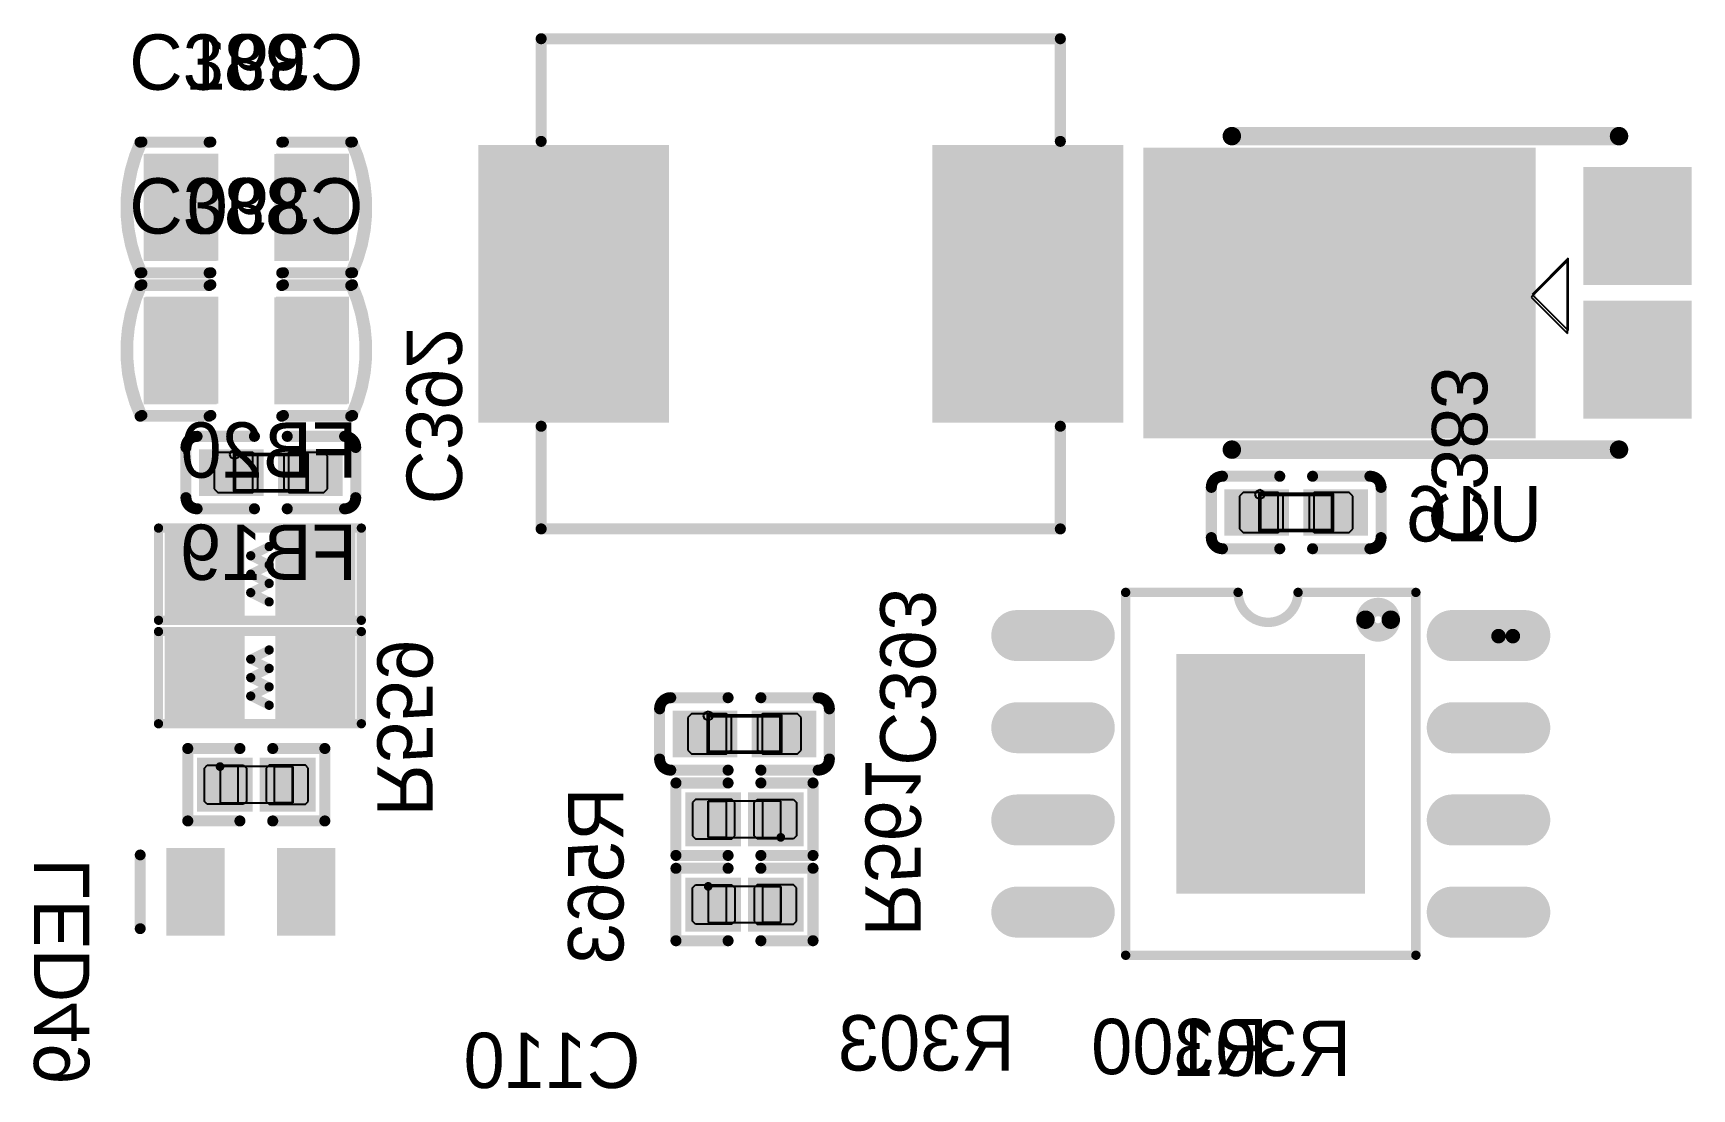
# Model space of a CAD drawing. Header units: millimetres. Extents: x 892 to 1144, y 1011 to 1123.
# Drawn here: x 1006.88 to 1029.73, y 1064.01 to 1078.55 of the extents above; entities that cross this region are included whole.
import ezdxf

# ---------------------------------------------------------------- set-up
doc = ezdxf.new("R2010")
doc.units = ezdxf.units.MM
for name, color, linetype in [('BottomLayer', 5, 'Continuous'), ('BottomOverlay', 54, 'Continuous'), ('BottomPaste', 16, 'Continuous'), ('BottomSolder', 6, 'Continuous'), ('Mechanical15', 56, 'Continuous'), ('Mechanical4', 56, 'Continuous'), ('Mechanical5', 56, 'Continuous'), ('Mechanical6', 56, 'Continuous'), ('TopLayer', 1, 'Continuous'), ('TopOverlay', 2, 'Continuous'), ('TopPaste', 8, 'Continuous'), ('TopSolder', 216, 'Continuous')]:
    doc.layers.add(name, color=color, linetype=linetype)

msp = doc.modelspace()

# ---------------------------------------------------------------- linework, layer by layer
at = {"layer": 'BottomLayer', "const_width": 0.599}
for points in [[(1021.426, 1070.255), (1020.425, 1070.255)], [(1027.425, 1070.255), (1026.424, 1070.255)], [(1021.426, 1068.985), (1020.425, 1068.985)], [(1027.425, 1068.985), (1026.424, 1068.985)], [(1021.426, 1067.715), (1020.425, 1067.715)], [(1027.425, 1067.715), (1026.424, 1067.715)], [(1021.426, 1066.445), (1020.425, 1066.445)], [(1027.425, 1066.445), (1026.424, 1066.445)]]:
    msp.add_lwpolyline(points, dxfattribs=at)
at = {"layer": 'BottomLayer', "const_width": 0.3}
for points in [[(1020.275, 1070.255, 1), (1020.575, 1070.255, 1)], [(1021.276, 1070.255, 1), (1021.575, 1070.255, 1)], [(1026.274, 1070.255, 1), (1026.574, 1070.255, 1)], [(1027.275, 1070.255, 1), (1027.575, 1070.255, 1)], [(1020.275, 1068.985, 1), (1020.575, 1068.985, 1)], [(1021.276, 1068.985, 1), (1021.575, 1068.985, 1)], [(1026.274, 1068.985, 1), (1026.574, 1068.985, 1)], [(1027.275, 1068.985, 1), (1027.575, 1068.985, 1)], [(1020.275, 1067.715, 1), (1020.575, 1067.715, 1)], [(1021.276, 1067.715, 1), (1021.575, 1067.715, 1)], [(1026.274, 1067.715, 1), (1026.574, 1067.715, 1)], [(1027.275, 1067.715, 1), (1027.575, 1067.715, 1)], [(1020.275, 1066.445, 1), (1020.575, 1066.445, 1)], [(1021.276, 1066.445, 1), (1021.575, 1066.445, 1)], [(1026.274, 1066.445, 1), (1026.574, 1066.445, 1)], [(1027.275, 1066.445, 1), (1027.575, 1066.445, 1)]]:
    msp.add_lwpolyline(points, format="xyb", close=True, dxfattribs=at)
at = {"layer": 'BottomLayer'}
for points in [[(1013.11, 1073.29), (1015.534, 1073.29), (1013.11, 1076.91), (1015.534, 1076.91)], [(1019.366, 1073.29), (1021.79, 1073.29), (1019.366, 1076.91), (1021.79, 1076.91)], [(1008.525, 1075.519), (1009.325, 1075.519), (1008.525, 1076.789), (1009.325, 1076.789)], [(1010.325, 1075.519), (1011.125, 1075.519), (1010.325, 1076.789), (1011.125, 1076.789)], [(1022.271, 1073.075), (1027.471, 1073.075), (1022.271, 1076.875), (1027.471, 1076.875)], [(1028.333, 1075.184), (1029.624, 1075.184), (1028.333, 1076.606), (1029.624, 1076.606)], [(1008.525, 1073.553), (1009.325, 1073.553), (1008.525, 1074.823), (1009.325, 1074.823)], [(1010.325, 1073.553), (1011.125, 1073.553), (1010.325, 1074.823), (1011.125, 1074.823)], [(1028.333, 1073.344), (1029.624, 1073.344), (1028.333, 1074.766), (1029.624, 1074.766)], [(1009.21, 1072.23), (1010, 1072.23), (1009.21, 1072.77), (1010, 1072.77)], [(1010.3, 1072.23), (1011.09, 1072.23), (1010.3, 1072.77), (1011.09, 1072.77)], [(1023.335, 1071.68), (1024.125, 1071.68), (1023.335, 1072.22), (1024.125, 1072.22)], [(1024.425, 1071.68), (1025.215, 1071.68), (1024.425, 1072.22), (1025.215, 1072.22)], [(1009.687, 1070.592), (1009.687, 1071.608), (1008.788, 1070.592), (1008.788, 1071.608)], [(1011.211, 1070.592), (1011.211, 1071.608), (1010.312, 1070.592), (1010.312, 1071.608)], [(1009.687, 1069.167), (1009.687, 1070.183), (1008.788, 1069.167), (1008.788, 1070.183)], [(1011.211, 1069.167), (1011.211, 1070.183), (1010.312, 1069.167), (1010.312, 1070.183)], [(1022.675, 1069.95), (1022.675, 1066.75), (1025.175, 1069.95), (1025.175, 1066.75)], [(1015.735, 1068.63), (1016.525, 1068.63), (1015.735, 1069.17), (1016.525, 1069.17)], [(1016.825, 1068.63), (1017.615, 1068.63), (1016.825, 1069.17), (1017.615, 1069.17)], [(1009.234, 1067.93), (1009.8, 1067.93), (1009.234, 1068.47), (1009.8, 1068.47)], [(1010.1, 1067.93), (1010.666, 1067.93), (1010.1, 1068.47), (1010.666, 1068.47)], [(1016.525, 1067.995), (1015.959, 1067.995), (1016.525, 1067.455), (1015.959, 1067.455)], [(1017.391, 1067.995), (1016.825, 1067.995), (1017.391, 1067.455), (1016.825, 1067.455)], [(1009.413, 1067.225), (1008.813, 1067.225), (1009.413, 1066.225), (1008.813, 1066.225)], [(1010.937, 1067.225), (1010.337, 1067.225), (1010.937, 1066.225), (1010.337, 1066.225)], [(1015.959, 1066.28), (1016.525, 1066.28), (1015.959, 1066.82), (1016.525, 1066.82)], [(1016.825, 1066.28), (1017.391, 1066.28), (1016.825, 1066.82), (1017.391, 1066.82)]]:
    msp.add_solid(points, dxfattribs=at)
at = {"layer": 'BottomOverlay'}
for p, q in [((1028.024, 1075.455), (1027.524, 1074.955)), ((1028.024, 1074.455), (1028.024, 1075.455)), ((1027.524, 1074.955), (1028.024, 1074.455))]:
    msp.add_line(p, q, dxfattribs=at)
for points, const_width in [([(1013.874, 1077.062), (1013.874, 1078.476)], 0.152), ([(1013.874, 1078.476), (1021.026, 1078.476)], 0.152), ([(1021.026, 1077.062), (1021.026, 1078.476)], 0.152), ([(1008.375, 1077.054), (1009.325, 1077.054)], 0.15), ([(1010.325, 1077.054), (1011.275, 1077.054)], 0.15), ([(1023.388, 1077.134), (1028.722, 1077.134)], 0.254), ([(1008.375, 1075.254), (1009.325, 1075.254)], 0.15), ([(1010.325, 1075.254), (1011.275, 1075.254)], 0.15), ([(1008.375, 1075.088), (1009.325, 1075.088)], 0.15), ([(1010.325, 1075.088), (1011.275, 1075.088)], 0.15), ([(1008.375, 1073.288), (1009.325, 1073.288)], 0.15), ([(1010.325, 1073.288), (1011.275, 1073.288)], 0.15), ([(1009.134, 1072.999), (1009.924, 1072.999)], 0.152), ([(1010.376, 1072.999), (1011.166, 1072.999)], 0.152), ([(1013.874, 1071.724), (1013.874, 1073.138)], 0.152), ([(1021.026, 1071.724), (1021.026, 1073.138)], 0.152), ([(1008.981, 1072.154), (1008.981, 1072.846)], 0.152), ([(1011.319, 1072.154), (1011.319, 1072.846)], 0.152), ([(1023.388, 1072.816), (1028.722, 1072.816)], 0.254), ([(1023.106, 1071.604), (1023.106, 1072.296)], 0.152), ([(1023.259, 1072.449), (1024.049, 1072.449)], 0.152), ([(1024.501, 1072.449), (1025.291, 1072.449)], 0.152), ([(1025.444, 1071.604), (1025.444, 1072.296)], 0.152), ([(1009.134, 1072.001), (1009.924, 1072.001)], 0.152), ([(1010.376, 1072.001), (1011.166, 1072.001)], 0.152), ([(1008.603, 1071.735), (1011.397, 1071.735)], 0.127), ([(1008.603, 1070.465), (1008.603, 1071.735)], 0.127), ([(1011.397, 1070.465), (1011.397, 1071.735)], 0.127), ([(1013.874, 1071.724), (1021.026, 1071.724)], 0.152), ([(1009.873, 1071.354), (1010.127, 1071.481)], 0.127), ([(1009.873, 1071.354), (1010.127, 1071.227)], 0.127), ([(1023.259, 1071.451), (1024.049, 1071.451)], 0.152), ([(1024.501, 1071.451), (1025.291, 1071.451)], 0.152), ([(1009.873, 1071.1), (1010.127, 1071.227)], 0.127), ([(1009.873, 1071.1), (1010.127, 1070.973)], 0.127), ([(1009.873, 1070.846), (1010.127, 1070.973)], 0.127), ([(1009.873, 1070.846), (1010.127, 1070.719)], 0.127), ([(1021.926, 1065.851), (1021.926, 1070.849)], 0.13), ([(1021.926, 1070.849), (1023.475, 1070.849)], 0.13), ([(1024.301, 1070.849), (1025.924, 1070.849)], 0.13), ([(1025.924, 1065.851), (1025.924, 1070.849)], 0.13), ([(1008.603, 1070.465), (1011.397, 1070.465)], 0.127), ([(1008.603, 1070.31), (1011.397, 1070.31)], 0.127), ([(1008.603, 1069.04), (1008.603, 1070.31)], 0.127), ([(1011.397, 1069.04), (1011.397, 1070.31)], 0.127), ([(1009.873, 1069.929), (1010.127, 1070.056)], 0.127), ([(1009.873, 1069.929), (1010.127, 1069.802)], 0.127), ([(1009.873, 1069.675), (1010.127, 1069.802)], 0.127), ([(1009.873, 1069.675), (1010.127, 1069.548)], 0.127), ([(1009.873, 1069.421), (1010.127, 1069.548)], 0.127), ([(1009.873, 1069.421), (1010.127, 1069.294)], 0.127), ([(1015.659, 1069.399), (1016.449, 1069.399)], 0.152), ([(1016.901, 1069.399), (1017.691, 1069.399)], 0.152), ([(1015.506, 1068.554), (1015.506, 1069.246)], 0.152), ([(1017.844, 1068.554), (1017.844, 1069.246)], 0.152), ([(1008.603, 1069.04), (1011.397, 1069.04)], 0.127), ([(1009.006, 1068.699), (1009.724, 1068.699)], 0.152), ([(1009.006, 1067.701), (1009.006, 1068.699)], 0.152), ([(1010.176, 1068.699), (1010.894, 1068.699)], 0.152), ([(1010.894, 1067.701), (1010.894, 1068.699)], 0.152), ([(1015.659, 1068.401), (1016.449, 1068.401)], 0.152), ([(1016.901, 1068.401), (1017.691, 1068.401)], 0.152), ([(1015.731, 1067.226), (1015.731, 1068.224)], 0.152), ([(1015.731, 1068.224), (1016.449, 1068.224)], 0.152), ([(1016.901, 1068.224), (1017.619, 1068.224)], 0.152), ([(1017.619, 1067.226), (1017.619, 1068.224)], 0.152), ([(1009.006, 1067.701), (1009.724, 1067.701)], 0.152), ([(1010.176, 1067.701), (1010.894, 1067.701)], 0.152), ([(1008.351, 1066.217), (1008.351, 1067.233)], 0.15), ([(1015.731, 1067.226), (1016.449, 1067.226)], 0.152), ([(1016.901, 1067.226), (1017.619, 1067.226)], 0.152), ([(1015.731, 1067.049), (1016.449, 1067.049)], 0.152), ([(1015.731, 1066.051), (1015.731, 1067.049)], 0.152), ([(1016.901, 1067.049), (1017.619, 1067.049)], 0.152), ([(1017.619, 1066.051), (1017.619, 1067.049)], 0.152), ([(1015.731, 1066.051), (1016.449, 1066.051)], 0.152), ([(1016.901, 1066.051), (1017.619, 1066.051)], 0.152), ([(1021.926, 1065.851), (1025.924, 1065.851)], 0.13)]:
    msp.add_lwpolyline(points, dxfattribs=dict(at, const_width=const_width))
for points, const_width in [([(1013.836, 1078.476, 1), (1013.912, 1078.476, 1)], 0.0762), ([(1013.836, 1078.476, 1), (1013.912, 1078.476, 1)], 0.0762), ([(1020.988, 1078.476, 1), (1021.064, 1078.476, 1)], 0.0762), ([(1020.988, 1078.476, 1), (1021.064, 1078.476, 1)], 0.0762), ([(1008.337, 1077.054, 1), (1008.412, 1077.054, 1)], 0.075), ([(1008.338, 1077.054, 1), (1008.413, 1077.054, 1)], 0.075), ([(1009.287, 1077.054, 1), (1009.362, 1077.054, 1)], 0.075), ([(1010.287, 1077.054, 1), (1010.362, 1077.054, 1)], 0.075), ([(1011.237, 1077.054, 1), (1011.312, 1077.054, 1)], 0.075), ([(1011.237, 1077.054, 1), (1011.312, 1077.054, 1)], 0.075), ([(1013.836, 1077.062, 1), (1013.912, 1077.062, 1)], 0.0762), ([(1020.988, 1077.062, 1), (1021.064, 1077.062, 1)], 0.0762), ([(1023.325, 1077.134, 1), (1023.452, 1077.134, 1)], 0.127), ([(1028.659, 1077.134, 1), (1028.786, 1077.134, 1)], 0.127), ([(1008.335, 1075.253, 1), (1008.41, 1075.253, 1)], 0.075), ([(1008.337, 1075.254, 1), (1008.412, 1075.254, 1)], 0.075), ([(1009.287, 1075.254, 1), (1009.362, 1075.254, 1)], 0.075), ([(1010.287, 1075.254, 1), (1010.362, 1075.254, 1)], 0.075), ([(1011.237, 1075.254, 1), (1011.312, 1075.254, 1)], 0.075), ([(1011.24, 1075.253, 1), (1011.315, 1075.253, 1)], 0.075), ([(1008.337, 1075.088, 1), (1008.412, 1075.088, 1)], 0.075), ([(1008.338, 1075.088, 1), (1008.413, 1075.088, 1)], 0.075), ([(1009.287, 1075.088, 1), (1009.362, 1075.088, 1)], 0.075), ([(1010.287, 1075.088, 1), (1010.362, 1075.088, 1)], 0.075), ([(1011.237, 1075.088, 1), (1011.312, 1075.088, 1)], 0.075), ([(1011.237, 1075.088, 1), (1011.312, 1075.088, 1)], 0.075), ([(1008.335, 1073.287, 1), (1008.41, 1073.287, 1)], 0.075), ([(1008.337, 1073.288, 1), (1008.412, 1073.288, 1)], 0.075), ([(1009.287, 1073.288, 1), (1009.362, 1073.288, 1)], 0.075), ([(1010.287, 1073.288, 1), (1010.362, 1073.288, 1)], 0.075), ([(1011.237, 1073.288, 1), (1011.312, 1073.288, 1)], 0.075), ([(1011.24, 1073.287, 1), (1011.315, 1073.287, 1)], 0.075), ([(1009.096, 1072.999, 1), (1009.172, 1072.999, 1)], 0.0762), ([(1009.096, 1072.999, 1), (1009.172, 1072.999, 1)], 0.0762), ([(1009.886, 1072.999, 1), (1009.962, 1072.999, 1)], 0.0762), ([(1010.338, 1072.999, 1), (1010.414, 1072.999, 1)], 0.0762), ([(1011.128, 1072.999, 1), (1011.204, 1072.999, 1)], 0.0762), ([(1011.128, 1072.999, 1), (1011.204, 1072.999, 1)], 0.0762), ([(1013.836, 1073.138, 1), (1013.912, 1073.138, 1)], 0.0762), ([(1020.988, 1073.138, 1), (1021.064, 1073.138, 1)], 0.0762), ([(1008.943, 1072.846, 1), (1009.019, 1072.846, 1)], 0.0762), ([(1008.943, 1072.846, 1), (1009.019, 1072.846, 1)], 0.0762), ([(1011.281, 1072.846, 1), (1011.357, 1072.846, 1)], 0.0762), ([(1011.281, 1072.846, 1), (1011.357, 1072.846, 1)], 0.0762), ([(1023.325, 1072.816, 1), (1023.452, 1072.816, 1)], 0.127), ([(1028.659, 1072.816, 1), (1028.786, 1072.816, 1)], 0.127), ([(1023.068, 1072.296, 1), (1023.144, 1072.296, 1)], 0.0762), ([(1023.068, 1072.296, 1), (1023.144, 1072.296, 1)], 0.0762), ([(1023.221, 1072.449, 1), (1023.297, 1072.449, 1)], 0.0762), ([(1023.221, 1072.449, 1), (1023.297, 1072.449, 1)], 0.0762), ([(1024.011, 1072.449, 1), (1024.087, 1072.449, 1)], 0.0762), ([(1024.463, 1072.449, 1), (1024.539, 1072.449, 1)], 0.0762), ([(1025.253, 1072.449, 1), (1025.329, 1072.449, 1)], 0.0762), ([(1025.253, 1072.449, 1), (1025.329, 1072.449, 1)], 0.0762), ([(1025.406, 1072.296, 1), (1025.482, 1072.296, 1)], 0.0762), ([(1025.406, 1072.296, 1), (1025.482, 1072.296, 1)], 0.0762), ([(1008.943, 1072.154, 1), (1009.019, 1072.154, 1)], 0.0762), ([(1008.943, 1072.154, 1), (1009.019, 1072.154, 1)], 0.0762), ([(1011.281, 1072.154, 1), (1011.357, 1072.154, 1)], 0.0762), ([(1011.281, 1072.154, 1), (1011.357, 1072.154, 1)], 0.0762), ([(1009.096, 1072.001, 1), (1009.172, 1072.001, 1)], 0.0762), ([(1009.096, 1072.001, 1), (1009.172, 1072.001, 1)], 0.0762), ([(1009.886, 1072.001, 1), (1009.962, 1072.001, 1)], 0.0762), ([(1010.338, 1072.001, 1), (1010.414, 1072.001, 1)], 0.0762), ([(1011.128, 1072.001, 1), (1011.204, 1072.001, 1)], 0.0762), ([(1011.128, 1072.001, 1), (1011.204, 1072.001, 1)], 0.0762), ([(1008.571, 1071.735, 1), (1008.635, 1071.735, 1)], 0.0635), ([(1008.571, 1071.735, 1), (1008.635, 1071.735, 1)], 0.0635), ([(1011.365, 1071.735, 1), (1011.429, 1071.735, 1)], 0.0635), ([(1011.365, 1071.735, 1), (1011.429, 1071.735, 1)], 0.0635), ([(1013.836, 1071.724, 1), (1013.912, 1071.724, 1)], 0.0762), ([(1013.836, 1071.724, 1), (1013.912, 1071.724, 1)], 0.0762), ([(1020.988, 1071.724, 1), (1021.064, 1071.724, 1)], 0.0762), ([(1020.988, 1071.724, 1), (1021.064, 1071.724, 1)], 0.0762), ([(1023.068, 1071.604, 1), (1023.144, 1071.604, 1)], 0.0762), ([(1023.068, 1071.604, 1), (1023.144, 1071.604, 1)], 0.0762), ([(1025.406, 1071.604, 1), (1025.482, 1071.604, 1)], 0.0762), ([(1025.406, 1071.604, 1), (1025.482, 1071.604, 1)], 0.0762), ([(1009.841, 1071.354, 1), (1009.905, 1071.354, 1)], 0.0635), ([(1009.841, 1071.354, 1), (1009.905, 1071.354, 1)], 0.0635), ([(1010.095, 1071.481, 1), (1010.159, 1071.481, 1)], 0.0635), ([(1023.221, 1071.451, 1), (1023.297, 1071.451, 1)], 0.0762), ([(1023.221, 1071.451, 1), (1023.297, 1071.451, 1)], 0.0762), ([(1024.011, 1071.451, 1), (1024.087, 1071.451, 1)], 0.0762), ([(1024.463, 1071.451, 1), (1024.539, 1071.451, 1)], 0.0762), ([(1025.253, 1071.451, 1), (1025.329, 1071.451, 1)], 0.0762), ([(1025.253, 1071.451, 1), (1025.329, 1071.451, 1)], 0.0762), ([(1010.095, 1071.227, 1), (1010.159, 1071.227, 1)], 0.0635), ([(1010.095, 1071.227, 1), (1010.159, 1071.227, 1)], 0.0635), ([(1009.841, 1071.1, 1), (1009.905, 1071.1, 1)], 0.0635), ([(1009.841, 1071.1, 1), (1009.905, 1071.1, 1)], 0.0635), ([(1010.095, 1070.973, 1), (1010.159, 1070.973, 1)], 0.0635), ([(1010.095, 1070.973, 1), (1010.159, 1070.973, 1)], 0.0635), ([(1009.841, 1070.846, 1), (1009.905, 1070.846, 1)], 0.0635), ([(1009.841, 1070.846, 1), (1009.905, 1070.846, 1)], 0.0635), ([(1010.095, 1070.719, 1), (1010.159, 1070.719, 1)], 0.0635), ([(1021.894, 1070.849, 1), (1021.958, 1070.849, 1)], 0.0648), ([(1021.894, 1070.849, 1), (1021.958, 1070.849, 1)], 0.0648), ([(1023.443, 1070.85, 1), (1023.507, 1070.85, 1)], 0.0648), ([(1023.443, 1070.849, 1), (1023.508, 1070.849, 1)], 0.0648), ([(1024.269, 1070.849, 1), (1024.333, 1070.849, 1)], 0.0648), ([(1024.269, 1070.849, 1), (1024.333, 1070.849, 1)], 0.0648), ([(1025.579, 1070.473, 1), (1025.228, 1070.473, 1)], 0.254), ([(1025.892, 1070.849, 1), (1025.956, 1070.849, 1)], 0.0648), ([(1025.892, 1070.849, 1), (1025.956, 1070.849, 1)], 0.0648), ([(1008.571, 1070.465, 1), (1008.635, 1070.465, 1)], 0.0635), ([(1008.571, 1070.465, 1), (1008.635, 1070.465, 1)], 0.0635), ([(1011.365, 1070.465, 1), (1011.429, 1070.465, 1)], 0.0635), ([(1011.365, 1070.465, 1), (1011.429, 1070.465, 1)], 0.0635), ([(1025.165, 1070.473, 1), (1025.292, 1070.473, 1)], 0.127), ([(1025.515, 1070.473, 1), (1025.642, 1070.473, 1)], 0.127), ([(1008.571, 1070.31, 1), (1008.635, 1070.31, 1)], 0.0635), ([(1008.571, 1070.31, 1), (1008.635, 1070.31, 1)], 0.0635), ([(1011.365, 1070.31, 1), (1011.429, 1070.31, 1)], 0.0635), ([(1011.365, 1070.31, 1), (1011.429, 1070.31, 1)], 0.0635), ([(1010.095, 1070.056, 1), (1010.159, 1070.056, 1)], 0.0635), ([(1009.841, 1069.929, 1), (1009.905, 1069.929, 1)], 0.0635), ([(1009.841, 1069.929, 1), (1009.905, 1069.929, 1)], 0.0635), ([(1010.095, 1069.802, 1), (1010.159, 1069.802, 1)], 0.0635), ([(1010.095, 1069.802, 1), (1010.159, 1069.802, 1)], 0.0635), ([(1009.841, 1069.675, 1), (1009.905, 1069.675, 1)], 0.0635), ([(1009.841, 1069.675, 1), (1009.905, 1069.675, 1)], 0.0635), ([(1010.095, 1069.548, 1), (1010.159, 1069.548, 1)], 0.0635), ([(1010.095, 1069.548, 1), (1010.159, 1069.548, 1)], 0.0635), ([(1009.841, 1069.421, 1), (1009.905, 1069.421, 1)], 0.0635), ([(1009.841, 1069.421, 1), (1009.905, 1069.421, 1)], 0.0635), ([(1010.095, 1069.294, 1), (1010.159, 1069.294, 1)], 0.0635), ([(1015.621, 1069.399, 1), (1015.697, 1069.399, 1)], 0.0762), ([(1015.621, 1069.399, 1), (1015.697, 1069.399, 1)], 0.0762), ([(1016.411, 1069.399, 1), (1016.487, 1069.399, 1)], 0.0762), ([(1016.863, 1069.399, 1), (1016.939, 1069.399, 1)], 0.0762), ([(1017.653, 1069.399, 1), (1017.729, 1069.399, 1)], 0.0762), ([(1017.653, 1069.399, 1), (1017.729, 1069.399, 1)], 0.0762), ([(1015.468, 1069.246, 1), (1015.544, 1069.246, 1)], 0.0762), ([(1015.468, 1069.246, 1), (1015.544, 1069.246, 1)], 0.0762), ([(1017.806, 1069.246, 1), (1017.882, 1069.246, 1)], 0.0762), ([(1017.806, 1069.246, 1), (1017.882, 1069.246, 1)], 0.0762), ([(1008.571, 1069.04, 1), (1008.635, 1069.04, 1)], 0.0635), ([(1008.571, 1069.04, 1), (1008.635, 1069.04, 1)], 0.0635), ([(1011.365, 1069.04, 1), (1011.429, 1069.04, 1)], 0.0635), ([(1011.365, 1069.04, 1), (1011.429, 1069.04, 1)], 0.0635), ([(1008.968, 1068.699, 1), (1009.044, 1068.699, 1)], 0.0762), ([(1008.968, 1068.699, 1), (1009.044, 1068.699, 1)], 0.0762), ([(1009.686, 1068.699, 1), (1009.762, 1068.699, 1)], 0.0762), ([(1010.138, 1068.699, 1), (1010.214, 1068.699, 1)], 0.0762), ([(1010.856, 1068.699, 1), (1010.932, 1068.699, 1)], 0.0762), ([(1010.856, 1068.699, 1), (1010.932, 1068.699, 1)], 0.0762), ([(1015.468, 1068.554, 1), (1015.544, 1068.554, 1)], 0.0762), ([(1015.468, 1068.554, 1), (1015.544, 1068.554, 1)], 0.0762), ([(1015.621, 1068.401, 1), (1015.697, 1068.401, 1)], 0.0762), ([(1015.621, 1068.401, 1), (1015.697, 1068.401, 1)], 0.0762), ([(1016.411, 1068.401, 1), (1016.487, 1068.401, 1)], 0.0762), ([(1016.863, 1068.401, 1), (1016.939, 1068.401, 1)], 0.0762), ([(1017.653, 1068.401, 1), (1017.729, 1068.401, 1)], 0.0762), ([(1017.653, 1068.401, 1), (1017.729, 1068.401, 1)], 0.0762), ([(1017.806, 1068.554, 1), (1017.882, 1068.554, 1)], 0.0762), ([(1017.806, 1068.554, 1), (1017.882, 1068.554, 1)], 0.0762), ([(1015.693, 1068.224, 1), (1015.769, 1068.224, 1)], 0.0762), ([(1015.693, 1068.224, 1), (1015.769, 1068.224, 1)], 0.0762), ([(1016.411, 1068.224, 1), (1016.487, 1068.224, 1)], 0.0762), ([(1016.863, 1068.224, 1), (1016.939, 1068.224, 1)], 0.0762), ([(1017.581, 1068.224, 1), (1017.657, 1068.224, 1)], 0.0762), ([(1017.581, 1068.224, 1), (1017.657, 1068.224, 1)], 0.0762), ([(1008.968, 1067.701, 1), (1009.044, 1067.701, 1)], 0.0762), ([(1008.968, 1067.701, 1), (1009.044, 1067.701, 1)], 0.0762), ([(1009.686, 1067.701, 1), (1009.762, 1067.701, 1)], 0.0762), ([(1010.138, 1067.701, 1), (1010.214, 1067.701, 1)], 0.0762), ([(1010.856, 1067.701, 1), (1010.932, 1067.701, 1)], 0.0762), ([(1010.856, 1067.701, 1), (1010.932, 1067.701, 1)], 0.0762), ([(1008.313, 1067.233, 1), (1008.388, 1067.233, 1)], 0.075), ([(1015.693, 1067.226, 1), (1015.769, 1067.226, 1)], 0.0762), ([(1015.693, 1067.226, 1), (1015.769, 1067.226, 1)], 0.0762), ([(1016.411, 1067.226, 1), (1016.487, 1067.226, 1)], 0.0762), ([(1016.863, 1067.226, 1), (1016.939, 1067.226, 1)], 0.0762), ([(1017.581, 1067.226, 1), (1017.657, 1067.226, 1)], 0.0762), ([(1017.581, 1067.226, 1), (1017.657, 1067.226, 1)], 0.0762), ([(1015.693, 1067.049, 1), (1015.769, 1067.049, 1)], 0.0762), ([(1015.693, 1067.049, 1), (1015.769, 1067.049, 1)], 0.0762), ([(1016.411, 1067.049, 1), (1016.487, 1067.049, 1)], 0.0762), ([(1016.863, 1067.049, 1), (1016.939, 1067.049, 1)], 0.0762), ([(1017.581, 1067.049, 1), (1017.657, 1067.049, 1)], 0.0762), ([(1017.581, 1067.049, 1), (1017.657, 1067.049, 1)], 0.0762), ([(1008.313, 1066.217, 1), (1008.388, 1066.217, 1)], 0.075), ([(1015.693, 1066.051, 1), (1015.769, 1066.051, 1)], 0.0762), ([(1015.693, 1066.051, 1), (1015.769, 1066.051, 1)], 0.0762), ([(1016.411, 1066.051, 1), (1016.487, 1066.051, 1)], 0.0762), ([(1016.863, 1066.051, 1), (1016.939, 1066.051, 1)], 0.0762), ([(1017.581, 1066.051, 1), (1017.657, 1066.051, 1)], 0.0762), ([(1017.581, 1066.051, 1), (1017.657, 1066.051, 1)], 0.0762), ([(1021.894, 1065.851, 1), (1021.958, 1065.851, 1)], 0.0648), ([(1021.894, 1065.851, 1), (1021.958, 1065.851, 1)], 0.0648), ([(1025.892, 1065.851, 1), (1025.956, 1065.851, 1)], 0.0648), ([(1025.892, 1065.851, 1), (1025.956, 1065.851, 1)], 0.0648)]:
    msp.add_lwpolyline(points, format="xyb", close=True, dxfattribs=dict(at, const_width=const_width))
for points, const_width in [([(1008.373, 1075.253, -0.21896), (1008.376, 1077.054)], 0.15), ([(1011.274, 1077.054, -0.21896), (1011.277, 1075.253)], 0.15), ([(1008.373, 1073.287, -0.21896), (1008.376, 1075.088)], 0.15), ([(1011.274, 1075.088, -0.21896), (1011.277, 1073.287)], 0.15), ([(1008.981, 1072.846, -0.414214), (1009.134, 1072.999)], 0.152), ([(1011.166, 1072.999, -0.414214), (1011.319, 1072.846)], 0.152), ([(1023.106, 1072.296, -0.414214), (1023.259, 1072.449)], 0.152), ([(1025.291, 1072.449, -0.414214), (1025.444, 1072.296)], 0.152), ([(1009.134, 1072.001, -0.414214), (1008.981, 1072.154)], 0.152), ([(1011.319, 1072.154, -0.414214), (1011.166, 1072.001)], 0.152), ([(1023.259, 1071.451, -0.414214), (1023.106, 1071.604)], 0.152), ([(1025.444, 1071.604, -0.414214), (1025.291, 1071.451)], 0.152), ([(1024.301, 1070.849, -1), (1023.475, 1070.85)], 0.13), ([(1015.506, 1069.246, -0.414214), (1015.659, 1069.399)], 0.152), ([(1017.691, 1069.399, -0.414214), (1017.844, 1069.246)], 0.152), ([(1015.659, 1068.401, -0.414214), (1015.506, 1068.554)], 0.152), ([(1017.844, 1068.554, -0.414214), (1017.691, 1068.401)], 0.152)]:
    msp.add_lwpolyline(points, format="xyb", dxfattribs=dict(at, const_width=const_width))
at = {"layer": 'BottomPaste'}
for p, q in [((1009.42, 1072.775), (1009.37, 1072.725)), ((1009.9, 1072.775), (1009.42, 1072.775)), ((1009.97, 1072.725), (1009.9, 1072.775)), ((1010.4, 1072.775), (1010.33, 1072.725)), ((1010.88, 1072.775), (1010.4, 1072.775)), ((1010.93, 1072.725), (1010.88, 1072.775)), ((1009.37, 1072.725), (1009.37, 1072.275)), ((1009.97, 1072.275), (1009.97, 1072.725)), ((1010.33, 1072.725), (1010.33, 1072.275)), ((1010.93, 1072.275), (1010.93, 1072.725)), ((1009.37, 1072.275), (1009.42, 1072.225)), ((1009.42, 1072.225), (1009.9, 1072.225)), ((1009.9, 1072.225), (1009.97, 1072.275)), ((1010.33, 1072.275), (1010.4, 1072.225)), ((1010.4, 1072.225), (1010.88, 1072.225)), ((1010.88, 1072.225), (1010.93, 1072.275)), ((1023.545, 1072.225), (1023.495, 1072.175)), ((1023.495, 1072.175), (1023.495, 1071.725)), ((1024.025, 1072.225), (1023.545, 1072.225)), ((1024.095, 1072.175), (1024.025, 1072.225)), ((1024.095, 1071.725), (1024.095, 1072.175)), ((1024.525, 1072.225), (1024.455, 1072.175)), ((1024.455, 1072.175), (1024.455, 1071.725)), ((1025.005, 1072.225), (1024.525, 1072.225)), ((1025.055, 1072.175), (1025.005, 1072.225)), ((1025.055, 1071.725), (1025.055, 1072.175)), ((1023.495, 1071.725), (1023.545, 1071.675)), ((1023.545, 1071.675), (1024.025, 1071.675)), ((1024.025, 1071.675), (1024.095, 1071.725)), ((1024.455, 1071.725), (1024.525, 1071.675)), ((1024.525, 1071.675), (1025.005, 1071.675)), ((1025.005, 1071.675), (1025.055, 1071.725)), ((1015.945, 1069.175), (1015.895, 1069.125)), ((1015.895, 1069.125), (1015.895, 1068.675)), ((1016.425, 1069.175), (1015.945, 1069.175)), ((1016.495, 1069.125), (1016.425, 1069.175)), ((1016.495, 1068.675), (1016.495, 1069.125)), ((1016.925, 1069.175), (1016.855, 1069.125)), ((1016.855, 1069.125), (1016.855, 1068.675)), ((1017.405, 1069.175), (1016.925, 1069.175)), ((1017.455, 1069.125), (1017.405, 1069.175)), ((1017.455, 1068.675), (1017.455, 1069.125)), ((1015.895, 1068.675), (1015.945, 1068.625)), ((1016.425, 1068.625), (1016.495, 1068.675)), ((1016.855, 1068.675), (1016.925, 1068.625)), ((1017.405, 1068.625), (1017.455, 1068.675)), ((1009.234, 1068.43), (1009.274, 1068.47)), ((1009.274, 1068.47), (1009.775, 1068.47)), ((1009.775, 1068.47), (1009.815, 1068.43)), ((1010.125, 1068.47), (1010.085, 1068.43)), ((1010.626, 1068.47), (1010.125, 1068.47)), ((1010.666, 1068.43), (1010.626, 1068.47)), ((1015.945, 1068.625), (1016.425, 1068.625)), ((1016.925, 1068.625), (1017.405, 1068.625)), ((1009.234, 1067.97), (1009.234, 1068.43)), ((1009.815, 1068.43), (1009.815, 1067.97)), ((1010.085, 1068.43), (1010.085, 1067.97)), ((1010.666, 1067.97), (1010.666, 1068.43)), ((1015.999, 1067.995), (1015.959, 1067.955)), ((1016.5, 1067.995), (1015.999, 1067.995)), ((1016.54, 1067.955), (1016.5, 1067.995)), ((1016.81, 1067.955), (1016.85, 1067.995)), ((1016.85, 1067.995), (1017.351, 1067.995)), ((1017.351, 1067.995), (1017.391, 1067.955)), ((1009.274, 1067.93), (1009.234, 1067.97)), ((1009.775, 1067.93), (1009.274, 1067.93)), ((1009.815, 1067.97), (1009.775, 1067.93)), ((1010.085, 1067.97), (1010.125, 1067.93)), ((1010.125, 1067.93), (1010.626, 1067.93)), ((1010.626, 1067.93), (1010.666, 1067.97)), ((1015.959, 1067.955), (1015.959, 1067.495)), ((1016.54, 1067.495), (1016.54, 1067.955)), ((1016.81, 1067.495), (1016.81, 1067.955)), ((1017.391, 1067.955), (1017.391, 1067.495)), ((1015.959, 1067.495), (1015.999, 1067.455)), ((1015.999, 1067.455), (1016.5, 1067.455)), ((1016.5, 1067.455), (1016.54, 1067.495)), ((1016.85, 1067.455), (1016.81, 1067.495)), ((1017.351, 1067.455), (1016.85, 1067.455)), ((1017.391, 1067.495), (1017.351, 1067.455)), ((1015.959, 1066.78), (1015.999, 1066.82)), ((1015.959, 1066.32), (1015.959, 1066.78)), ((1015.999, 1066.82), (1016.5, 1066.82)), ((1016.5, 1066.82), (1016.54, 1066.78)), ((1016.54, 1066.78), (1016.54, 1066.32)), ((1016.85, 1066.82), (1016.81, 1066.78)), ((1016.81, 1066.78), (1016.81, 1066.32)), ((1017.351, 1066.82), (1016.85, 1066.82)), ((1017.391, 1066.78), (1017.351, 1066.82)), ((1017.391, 1066.32), (1017.391, 1066.78)), ((1015.999, 1066.28), (1015.959, 1066.32)), ((1016.5, 1066.28), (1015.999, 1066.28)), ((1016.54, 1066.32), (1016.5, 1066.28)), ((1016.81, 1066.32), (1016.85, 1066.28)), ((1016.85, 1066.28), (1017.351, 1066.28)), ((1017.351, 1066.28), (1017.391, 1066.32))]:
    msp.add_line(p, q, dxfattribs=at)
at = {"layer": 'BottomPaste', "const_width": 0.599}
for points in [[(1021.426, 1070.255), (1020.425, 1070.255)], [(1027.425, 1070.255), (1026.424, 1070.255)], [(1021.426, 1068.985), (1020.425, 1068.985)], [(1027.425, 1068.985), (1026.424, 1068.985)], [(1021.426, 1067.715), (1020.425, 1067.715)], [(1027.425, 1067.715), (1026.424, 1067.715)], [(1021.426, 1066.445), (1020.425, 1066.445)], [(1027.425, 1066.445), (1026.424, 1066.445)]]:
    msp.add_lwpolyline(points, dxfattribs=at)
at = {"layer": 'BottomPaste', "const_width": 0.3}
for points in [[(1020.275, 1070.255, 1), (1020.575, 1070.255, 1)], [(1021.276, 1070.255, 1), (1021.575, 1070.255, 1)], [(1026.274, 1070.255, 1), (1026.574, 1070.255, 1)], [(1027.275, 1070.255, 1), (1027.575, 1070.255, 1)], [(1020.275, 1068.985, 1), (1020.575, 1068.985, 1)], [(1021.276, 1068.985, 1), (1021.575, 1068.985, 1)], [(1026.274, 1068.985, 1), (1026.574, 1068.985, 1)], [(1027.275, 1068.985, 1), (1027.575, 1068.985, 1)], [(1020.275, 1067.715, 1), (1020.575, 1067.715, 1)], [(1021.276, 1067.715, 1), (1021.575, 1067.715, 1)], [(1026.274, 1067.715, 1), (1026.574, 1067.715, 1)], [(1027.275, 1067.715, 1), (1027.575, 1067.715, 1)], [(1020.275, 1066.445, 1), (1020.575, 1066.445, 1)], [(1021.276, 1066.445, 1), (1021.575, 1066.445, 1)], [(1026.274, 1066.445, 1), (1026.574, 1066.445, 1)], [(1027.275, 1066.445, 1), (1027.575, 1066.445, 1)]]:
    msp.add_lwpolyline(points, format="xyb", close=True, dxfattribs=at)
at = {"layer": 'BottomPaste'}
for points in [[(1013.11, 1073.29), (1015.534, 1073.29), (1013.11, 1076.91), (1015.534, 1076.91)], [(1019.366, 1073.29), (1021.79, 1073.29), (1019.366, 1076.91), (1021.79, 1076.91)], [(1008.525, 1075.519), (1009.325, 1075.519), (1008.525, 1076.789), (1009.325, 1076.789)], [(1010.325, 1075.519), (1011.125, 1075.519), (1010.325, 1076.789), (1011.125, 1076.789)], [(1022.271, 1073.075), (1027.471, 1073.075), (1022.271, 1076.875), (1027.471, 1076.875)], [(1028.333, 1075.184), (1029.624, 1075.184), (1028.333, 1076.606), (1029.624, 1076.606)], [(1008.525, 1073.553), (1009.325, 1073.553), (1008.525, 1074.823), (1009.325, 1074.823)], [(1010.325, 1073.553), (1011.125, 1073.553), (1010.325, 1074.823), (1011.125, 1074.823)], [(1028.333, 1073.344), (1029.624, 1073.344), (1028.333, 1074.766), (1029.624, 1074.766)], [(1009.21, 1072.23), (1010, 1072.23), (1009.21, 1072.77), (1010, 1072.77)], [(1010.3, 1072.23), (1011.09, 1072.23), (1010.3, 1072.77), (1011.09, 1072.77)], [(1023.335, 1071.68), (1024.125, 1071.68), (1023.335, 1072.22), (1024.125, 1072.22)], [(1024.425, 1071.68), (1025.215, 1071.68), (1024.425, 1072.22), (1025.215, 1072.22)], [(1009.687, 1070.592), (1009.687, 1071.608), (1008.788, 1070.592), (1008.788, 1071.608)], [(1011.211, 1070.592), (1011.211, 1071.608), (1010.312, 1070.592), (1010.312, 1071.608)], [(1009.687, 1069.167), (1009.687, 1070.183), (1008.788, 1069.167), (1008.788, 1070.183)], [(1011.211, 1069.167), (1011.211, 1070.183), (1010.312, 1069.167), (1010.312, 1070.183)], [(1022.675, 1069.95), (1022.675, 1066.75), (1025.175, 1069.95), (1025.175, 1066.75)], [(1015.735, 1068.63), (1016.525, 1068.63), (1015.735, 1069.17), (1016.525, 1069.17)], [(1016.825, 1068.63), (1017.615, 1068.63), (1016.825, 1069.17), (1017.615, 1069.17)], [(1009.234, 1067.93), (1009.8, 1067.93), (1009.234, 1068.47), (1009.8, 1068.47)], [(1010.1, 1067.93), (1010.666, 1067.93), (1010.1, 1068.47), (1010.666, 1068.47)], [(1016.525, 1067.995), (1015.959, 1067.995), (1016.525, 1067.455), (1015.959, 1067.455)], [(1017.391, 1067.995), (1016.825, 1067.995), (1017.391, 1067.455), (1016.825, 1067.455)], [(1009.413, 1067.225), (1008.813, 1067.225), (1009.413, 1066.225), (1008.813, 1066.225)], [(1010.937, 1067.225), (1010.337, 1067.225), (1010.937, 1066.225), (1010.337, 1066.225)], [(1015.959, 1066.28), (1016.525, 1066.28), (1015.959, 1066.82), (1016.525, 1066.82)], [(1016.825, 1066.28), (1017.391, 1066.28), (1016.825, 1066.82), (1017.391, 1066.82)]]:
    msp.add_solid(points, dxfattribs=at)
at = {"layer": 'BottomSolder', "const_width": 0.701}
for points in [[(1021.426, 1070.255), (1020.425, 1070.255)], [(1027.425, 1070.255), (1026.424, 1070.255)], [(1021.426, 1068.985), (1020.425, 1068.985)], [(1027.425, 1068.985), (1026.424, 1068.985)], [(1021.426, 1067.715), (1020.425, 1067.715)], [(1027.425, 1067.715), (1026.424, 1067.715)], [(1021.426, 1066.445), (1020.425, 1066.445)], [(1027.425, 1066.445), (1026.424, 1066.445)]]:
    msp.add_lwpolyline(points, dxfattribs=at)
at = {"layer": 'BottomSolder', "const_width": 0.351}
for points in [[(1020.25, 1070.255, 1), (1020.6, 1070.255, 1)], [(1021.25, 1070.255, 1), (1021.601, 1070.255, 1)], [(1026.249, 1070.255, 1), (1026.6, 1070.255, 1)], [(1027.25, 1070.255, 1), (1027.6, 1070.255, 1)], [(1020.25, 1068.985, 1), (1020.6, 1068.985, 1)], [(1021.25, 1068.985, 1), (1021.601, 1068.985, 1)], [(1026.249, 1068.985, 1), (1026.6, 1068.985, 1)], [(1027.25, 1068.985, 1), (1027.6, 1068.985, 1)], [(1020.25, 1067.715, 1), (1020.6, 1067.715, 1)], [(1021.25, 1067.715, 1), (1021.601, 1067.715, 1)], [(1026.249, 1067.715, 1), (1026.6, 1067.715, 1)], [(1027.25, 1067.715, 1), (1027.6, 1067.715, 1)], [(1020.25, 1066.445, 1), (1020.6, 1066.445, 1)], [(1021.25, 1066.445, 1), (1021.601, 1066.445, 1)], [(1026.249, 1066.445, 1), (1026.6, 1066.445, 1)], [(1027.25, 1066.445, 1), (1027.6, 1066.445, 1)]]:
    msp.add_lwpolyline(points, format="xyb", close=True, dxfattribs=at)
at = {"layer": 'BottomSolder'}
for points in [[(1008.423, 1075.417), (1009.427, 1075.417), (1008.423, 1076.891), (1009.427, 1076.891)], [(1010.223, 1075.417), (1011.227, 1075.417), (1010.223, 1076.891), (1011.227, 1076.891)], [(1013.008, 1073.188), (1015.636, 1073.188), (1013.008, 1077.012), (1015.636, 1077.012)], [(1019.264, 1073.188), (1021.892, 1073.188), (1019.264, 1077.012), (1021.892, 1077.012)], [(1022.17, 1072.973), (1027.573, 1072.973), (1022.17, 1076.977), (1027.573, 1076.977)], [(1028.232, 1075.082), (1029.725, 1075.082), (1028.232, 1076.708), (1029.725, 1076.708)], [(1008.423, 1073.451), (1009.427, 1073.451), (1008.423, 1074.925), (1009.427, 1074.925)], [(1010.223, 1073.451), (1011.227, 1073.451), (1010.223, 1074.925), (1011.227, 1074.925)], [(1028.232, 1073.242), (1029.725, 1073.242), (1028.232, 1074.868), (1029.725, 1074.868)], [(1009.159, 1072.179), (1010.051, 1072.179), (1009.159, 1072.821), (1010.051, 1072.821)], [(1010.249, 1072.179), (1011.141, 1072.179), (1010.249, 1072.821), (1011.141, 1072.821)], [(1023.284, 1071.629), (1024.176, 1071.629), (1023.284, 1072.271), (1024.176, 1072.271)], [(1024.374, 1071.629), (1025.266, 1071.629), (1024.374, 1072.271), (1025.266, 1072.271)], [(1009.789, 1070.49), (1009.789, 1071.71), (1008.687, 1070.49), (1008.687, 1071.71)], [(1011.313, 1070.49), (1011.313, 1071.71), (1010.211, 1070.49), (1010.211, 1071.71)], [(1009.789, 1069.065), (1009.789, 1070.285), (1008.687, 1069.065), (1008.687, 1070.285)], [(1011.313, 1069.065), (1011.313, 1070.285), (1010.211, 1069.065), (1010.211, 1070.285)], [(1022.625, 1070.001), (1022.625, 1066.699), (1025.225, 1070.001), (1025.225, 1066.699)], [(1015.684, 1068.579), (1016.576, 1068.579), (1015.684, 1069.221), (1016.576, 1069.221)], [(1016.774, 1068.579), (1017.666, 1068.579), (1016.774, 1069.221), (1017.666, 1069.221)], [(1009.133, 1067.828), (1009.902, 1067.828), (1009.133, 1068.572), (1009.902, 1068.572)], [(1009.998, 1067.828), (1010.767, 1067.828), (1009.998, 1068.572), (1010.767, 1068.572)], [(1016.627, 1068.097), (1015.858, 1068.097), (1016.627, 1067.353), (1015.858, 1067.353)], [(1017.492, 1068.097), (1016.723, 1068.097), (1017.492, 1067.353), (1016.723, 1067.353)], [(1009.515, 1067.327), (1008.711, 1067.327), (1009.515, 1066.123), (1008.711, 1066.123)], [(1011.039, 1067.327), (1010.235, 1067.327), (1011.039, 1066.123), (1010.235, 1066.123)], [(1015.858, 1066.178), (1016.627, 1066.178), (1015.858, 1066.922), (1016.627, 1066.922)], [(1016.723, 1066.178), (1017.492, 1066.178), (1016.723, 1066.922), (1017.492, 1066.922)]]:
    msp.add_solid(points, dxfattribs=at)
at = {"layer": 'Mechanical15'}
for p, q in [((1009.585, 1072.75), (1009.604, 1072.796)), ((1009.604, 1072.796), (1009.65, 1072.815)), ((1009.65, 1072.815), (1009.696, 1072.796)), ((1009.696, 1072.796), (1009.715, 1072.75)), ((1009.604, 1072.704), (1009.585, 1072.75)), ((1009.65, 1072.685), (1009.604, 1072.704)), ((1009.9, 1072.75), (1009.65, 1072.75)), ((1009.65, 1072.75), (1009.65, 1072.25)), ((1009.696, 1072.704), (1009.65, 1072.685)), ((1009.715, 1072.75), (1009.696, 1072.704)), ((1009.9, 1072.25), (1009.9, 1072.75)), ((1010.4, 1072.75), (1010.65, 1072.75)), ((1010.4, 1072.25), (1010.4, 1072.75)), ((1010.65, 1072.75), (1010.65, 1072.25)), ((1009.65, 1072.25), (1009.9, 1072.25)), ((1010.65, 1072.25), (1010.4, 1072.25)), ((1023.71, 1072.2), (1023.729, 1072.246)), ((1023.729, 1072.154), (1023.71, 1072.2)), ((1023.729, 1072.246), (1023.775, 1072.265)), ((1023.775, 1072.135), (1023.729, 1072.154)), ((1023.775, 1072.265), (1023.821, 1072.246)), ((1024.025, 1072.2), (1023.775, 1072.2)), ((1023.775, 1072.2), (1023.775, 1071.7)), ((1023.821, 1072.154), (1023.775, 1072.135)), ((1023.821, 1072.246), (1023.84, 1072.2)), ((1023.84, 1072.2), (1023.821, 1072.154)), ((1024.025, 1071.7), (1024.025, 1072.2)), ((1024.525, 1072.2), (1024.775, 1072.2)), ((1024.525, 1071.7), (1024.525, 1072.2)), ((1024.775, 1072.2), (1024.775, 1071.7)), ((1023.775, 1071.7), (1024.025, 1071.7)), ((1024.775, 1071.7), (1024.525, 1071.7)), ((1016.11, 1069.15), (1016.129, 1069.196)), ((1016.129, 1069.104), (1016.11, 1069.15)), ((1016.129, 1069.196), (1016.175, 1069.215)), ((1016.175, 1069.215), (1016.221, 1069.196)), ((1016.425, 1069.15), (1016.175, 1069.15)), ((1016.175, 1069.15), (1016.175, 1068.65)), ((1016.221, 1069.196), (1016.24, 1069.15)), ((1016.24, 1069.15), (1016.221, 1069.104)), ((1016.425, 1068.65), (1016.425, 1069.15)), ((1016.925, 1069.15), (1017.175, 1069.15)), ((1016.925, 1068.65), (1016.925, 1069.15)), ((1017.175, 1069.15), (1017.175, 1068.65)), ((1016.175, 1069.085), (1016.129, 1069.104)), ((1016.221, 1069.104), (1016.175, 1069.085)), ((1016.175, 1068.65), (1016.425, 1068.65)), ((1017.175, 1068.65), (1016.925, 1068.65))]:
    msp.add_line(p, q, dxfattribs=at)
at = {"layer": 'Mechanical15', "const_width": 0.0508}
for points in [[(1009.65, 1072.75), (1010.65, 1072.75)], [(1009.65, 1072.25), (1009.65, 1072.75)], [(1010.65, 1072.25), (1010.65, 1072.75)], [(1009.65, 1072.25), (1010.65, 1072.25)], [(1023.775, 1072.2), (1024.775, 1072.2)], [(1023.775, 1071.7), (1023.775, 1072.2)], [(1024.775, 1071.7), (1024.775, 1072.2)], [(1023.775, 1071.7), (1024.775, 1071.7)], [(1016.175, 1069.15), (1017.175, 1069.15)], [(1016.175, 1068.65), (1016.175, 1069.15)], [(1017.175, 1068.65), (1017.175, 1069.15)], [(1016.175, 1068.65), (1017.175, 1068.65)]]:
    msp.add_lwpolyline(points, dxfattribs=at)
at = {"layer": 'Mechanical15', "const_width": 0.0254}
for points in [[(1009.637, 1072.75, 1), (1009.663, 1072.75, 1)], [(1009.637, 1072.75, 1), (1009.663, 1072.75, 1)], [(1010.637, 1072.75, 1), (1010.663, 1072.75, 1)], [(1010.637, 1072.75, 1), (1010.663, 1072.75, 1)], [(1009.637, 1072.25, 1), (1009.663, 1072.25, 1)], [(1009.637, 1072.25, 1), (1009.663, 1072.25, 1)], [(1010.637, 1072.25, 1), (1010.663, 1072.25, 1)], [(1010.637, 1072.25, 1), (1010.663, 1072.25, 1)], [(1023.762, 1072.2, 1), (1023.788, 1072.2, 1)], [(1023.762, 1072.2, 1), (1023.788, 1072.2, 1)], [(1024.762, 1072.2, 1), (1024.788, 1072.2, 1)], [(1024.762, 1072.2, 1), (1024.788, 1072.2, 1)], [(1023.762, 1071.7, 1), (1023.788, 1071.7, 1)], [(1023.762, 1071.7, 1), (1023.788, 1071.7, 1)], [(1024.762, 1071.7, 1), (1024.788, 1071.7, 1)], [(1024.762, 1071.7, 1), (1024.788, 1071.7, 1)], [(1016.162, 1069.15, 1), (1016.188, 1069.15, 1)], [(1016.162, 1069.15, 1), (1016.188, 1069.15, 1)], [(1017.162, 1069.15, 1), (1017.188, 1069.15, 1)], [(1017.162, 1069.15, 1), (1017.188, 1069.15, 1)], [(1016.162, 1068.65, 1), (1016.188, 1068.65, 1)], [(1016.162, 1068.65, 1), (1016.188, 1068.65, 1)], [(1017.162, 1068.65, 1), (1017.188, 1068.65, 1)], [(1017.162, 1068.65, 1), (1017.188, 1068.65, 1)]]:
    msp.add_lwpolyline(points, format="xyb", close=True, dxfattribs=at)
at = {"layer": 'Mechanical4'}
for p, q in [((1010.45, 1068.45), (1009.45, 1068.45)), ((1009.45, 1068.45), (1009.45, 1067.95)), ((1010.45, 1067.95), (1010.45, 1068.45)), ((1009.45, 1067.95), (1010.45, 1067.95)), ((1017.175, 1067.975), (1016.175, 1067.975)), ((1016.175, 1067.975), (1016.175, 1067.475)), ((1017.175, 1067.475), (1017.175, 1067.975)), ((1016.175, 1067.475), (1017.175, 1067.475)), ((1017.175, 1066.8), (1016.175, 1066.8)), ((1016.175, 1066.8), (1016.175, 1066.3)), ((1017.175, 1066.3), (1017.175, 1066.8)), ((1016.175, 1066.3), (1017.175, 1066.3))]:
    msp.add_line(p, q, dxfattribs=at)
at = {"layer": 'Mechanical5'}
for p, q in [((1009.7, 1068.45), (1009.45, 1068.45)), ((1009.45, 1068.45), (1009.45, 1067.95)), ((1009.7, 1067.95), (1009.7, 1068.45)), ((1010.201, 1068.45), (1010.451, 1068.45)), ((1010.201, 1067.95), (1010.201, 1068.45)), ((1010.451, 1068.45), (1010.451, 1067.95)), ((1009.45, 1067.95), (1009.7, 1067.95)), ((1010.451, 1067.95), (1010.201, 1067.95)), ((1016.174, 1067.475), (1016.174, 1067.975)), ((1016.174, 1067.975), (1016.424, 1067.975)), ((1016.424, 1067.975), (1016.424, 1067.475)), ((1017.175, 1067.975), (1016.925, 1067.975)), ((1016.925, 1067.975), (1016.925, 1067.475)), ((1017.175, 1067.475), (1017.175, 1067.975)), ((1016.424, 1067.475), (1016.174, 1067.475)), ((1016.925, 1067.475), (1017.175, 1067.475)), ((1016.425, 1066.8), (1016.175, 1066.8)), ((1016.175, 1066.8), (1016.175, 1066.3)), ((1016.425, 1066.3), (1016.425, 1066.8)), ((1016.926, 1066.8), (1017.176, 1066.8)), ((1016.926, 1066.3), (1016.926, 1066.8)), ((1017.176, 1066.8), (1017.176, 1066.3)), ((1016.175, 1066.3), (1016.425, 1066.3)), ((1017.176, 1066.3), (1016.926, 1066.3))]:
    msp.add_line(p, q, dxfattribs=at)
at = {"layer": 'Mechanical6'}
for p, q in [((1028.014, 1075.415), (1027.514, 1074.915)), ((1028.014, 1074.415), (1028.014, 1075.415)), ((1027.514, 1074.915), (1028.014, 1074.415))]:
    msp.add_line(p, q, dxfattribs=at)
for points, const_width in [([(1027.26, 1070.247, 1), (1027.062, 1070.247, 1)], 0.201), ([(1027.012, 1070.247, 1), (1027.112, 1070.247, 1)], 0.1), ([(1027.21, 1070.247, 1), (1027.31, 1070.247, 1)], 0.1), ([(1009.48, 1068.45, 1), (1009.42, 1068.45, 1)], 0.06), ([(1009.405, 1068.45, 1), (1009.435, 1068.45, 1)], 0.03), ([(1009.465, 1068.45, 1), (1009.495, 1068.45, 1)], 0.03), ([(1017.205, 1067.475, 1), (1017.145, 1067.475, 1)], 0.06), ([(1017.13, 1067.475, 1), (1017.16, 1067.475, 1)], 0.03), ([(1017.19, 1067.475, 1), (1017.22, 1067.475, 1)], 0.03), ([(1016.205, 1066.8, 1), (1016.145, 1066.8, 1)], 0.06), ([(1016.13, 1066.8, 1), (1016.16, 1066.8, 1)], 0.03), ([(1016.19, 1066.8, 1), (1016.22, 1066.8, 1)], 0.03)]:
    msp.add_lwpolyline(points, format="xyb", close=True, dxfattribs=dict(at, const_width=const_width))
at = {"layer": 'TopLayer'}
for points in [[(1008.5, 1075.515), (1009.3, 1075.515), (1008.5, 1076.785), (1009.3, 1076.785)], [(1010.3, 1075.515), (1011.1, 1075.515), (1010.3, 1076.785), (1011.1, 1076.785)], [(1008.5, 1073.54), (1009.3, 1073.54), (1008.5, 1074.81), (1009.3, 1074.81)], [(1010.3, 1073.54), (1011.1, 1073.54), (1010.3, 1074.81), (1011.1, 1074.81)]]:
    msp.add_solid(points, dxfattribs=at)
at = {"layer": 'TopOverlay', "const_width": 0.15}
for points in [[(1008.351, 1075.25, -0.21896), (1008.348, 1077.051)], [(1011.252, 1077.051, -0.21896), (1011.249, 1075.25)], [(1008.351, 1073.275, -0.21896), (1008.348, 1075.076)], [(1011.252, 1075.076, -0.21896), (1011.249, 1073.275)]]:
    msp.add_lwpolyline(points, format="xyb", dxfattribs=at)
at = {"layer": 'TopOverlay', "const_width": 0.075}
for points in [[(1008.31, 1077.051, 1), (1008.385, 1077.051, 1)], [(1008.312, 1077.05, 1), (1008.387, 1077.05, 1)], [(1009.262, 1077.05, 1), (1009.337, 1077.05, 1)], [(1010.262, 1077.05, 1), (1010.337, 1077.05, 1)], [(1011.212, 1077.05, 1), (1011.287, 1077.05, 1)], [(1011.215, 1077.051, 1), (1011.29, 1077.051, 1)], [(1008.312, 1075.25, 1), (1008.387, 1075.25, 1)], [(1008.313, 1075.25, 1), (1008.388, 1075.25, 1)], [(1009.262, 1075.25, 1), (1009.337, 1075.25, 1)], [(1010.262, 1075.25, 1), (1010.337, 1075.25, 1)], [(1011.212, 1075.25, 1), (1011.287, 1075.25, 1)], [(1011.212, 1075.25, 1), (1011.287, 1075.25, 1)], [(1008.31, 1075.076, 1), (1008.385, 1075.076, 1)], [(1008.312, 1075.075, 1), (1008.387, 1075.075, 1)], [(1009.262, 1075.075, 1), (1009.337, 1075.075, 1)], [(1010.262, 1075.075, 1), (1010.337, 1075.075, 1)], [(1011.212, 1075.075, 1), (1011.287, 1075.075, 1)], [(1011.215, 1075.076, 1), (1011.29, 1075.076, 1)], [(1008.312, 1073.275, 1), (1008.387, 1073.275, 1)], [(1008.313, 1073.275, 1), (1008.388, 1073.275, 1)], [(1009.262, 1073.275, 1), (1009.337, 1073.275, 1)], [(1010.262, 1073.275, 1), (1010.337, 1073.275, 1)], [(1011.212, 1073.275, 1), (1011.287, 1073.275, 1)], [(1011.212, 1073.275, 1), (1011.287, 1073.275, 1)]]:
    msp.add_lwpolyline(points, format="xyb", close=True, dxfattribs=at)
at = {"layer": 'TopOverlay', "const_width": 0.15}
for points in [[(1008.35, 1077.05), (1009.3, 1077.05)], [(1010.3, 1077.05), (1011.25, 1077.05)], [(1008.35, 1075.25), (1009.3, 1075.25)], [(1010.3, 1075.25), (1011.25, 1075.25)], [(1008.35, 1075.075), (1009.3, 1075.075)], [(1010.3, 1075.075), (1011.25, 1075.075)], [(1008.35, 1073.275), (1009.3, 1073.275)], [(1010.3, 1073.275), (1011.25, 1073.275)]]:
    msp.add_lwpolyline(points, dxfattribs=at)
at = {"layer": 'TopPaste'}
for points in [[(1008.5, 1075.515), (1009.3, 1075.515), (1008.5, 1076.785), (1009.3, 1076.785)], [(1010.3, 1075.515), (1011.1, 1075.515), (1010.3, 1076.785), (1011.1, 1076.785)], [(1008.5, 1073.54), (1009.3, 1073.54), (1008.5, 1074.81), (1009.3, 1074.81)], [(1010.3, 1073.54), (1011.1, 1073.54), (1010.3, 1074.81), (1011.1, 1074.81)]]:
    msp.add_solid(points, dxfattribs=at)
at = {"layer": 'TopSolder'}
for points in [[(1008.398, 1075.413), (1009.402, 1075.413), (1008.398, 1076.887), (1009.402, 1076.887)], [(1010.198, 1075.413), (1011.202, 1075.413), (1010.198, 1076.887), (1011.202, 1076.887)], [(1008.398, 1073.438), (1009.402, 1073.438), (1008.398, 1074.912), (1009.402, 1074.912)], [(1010.198, 1073.438), (1011.202, 1073.438), (1010.198, 1074.912), (1011.202, 1074.912)]]:
    msp.add_solid(points, dxfattribs=at)

# ---------------------------------------------------------------- texts
at = {"layer": 'BottomOverlay', "text_generation_flag": 2}
for s, p in [('C391', (1011.426, 1077.773)), ('C390', (1011.426, 1075.792)), ('FB20', (1011.341, 1072.429)), ('U16', (1027.66, 1071.551)), ('FB19', (1011.336, 1071.021)), ('R303', (1020.398, 1064.263)), ('C110', (1015.241, 1064.022)), ('R300', (1023.887, 1064.213)), ('R301', (1025.03, 1064.188))]:
    msp.add_text(s, height=0.762, dxfattribs=at).set_placement(p)
for s, rotation, p in [('C392', 270, (1012.02, 1072.063)), ('C383', 270, (1026.145, 1071.513)), ('C393', 270, (1018.545, 1068.463)), ('R559', 270, (1011.617, 1067.763)), ('R561', 270, (1018.342, 1066.113)), ('R563', 90, (1015.008, 1068.162)), ('LED49', 90, (1007.649, 1067.188))]:
    msp.add_text(s, height=0.762, rotation=rotation, dxfattribs=at).set_placement(p)
at = {"layer": 'TopOverlay'}
for s, p in [('C389', (1008.2, 1077.773)), ('C388', (1008.2, 1075.792))]:
    msp.add_text(s, height=0.762, dxfattribs=at).set_placement(p)

doc.saveas('drawing.dxf')
